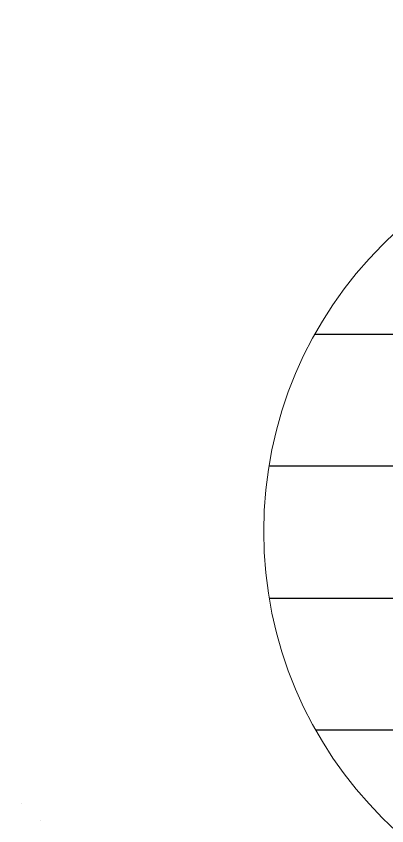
# Model space of a CAD drawing. Extents: x 0 to 248, y 0 to 175.
# Drawn here: x 94.11 to 97.56, y 141.88 to 149.42 of the extents above; entities that cross this region are included whole.
import ezdxf

# ---------------------------------------------------------------- set-up
doc = ezdxf.new("R2010")
doc.units = 0
doc.layers.add('gbr-dxf', color=7, linetype='Continuous')
doc.layers.add('gbr-outline-dxf', color=2, linetype='Continuous')
doc.layers.add('備註', color=1, linetype='Continuous', lineweight=5)

msp = doc.modelspace()

# ---------------------------------------------------------------- linework, layer by layer
at = {"layer": 'gbr-dxf', "linetype": 'Continuous'}
msp.add_lwpolyline([(88.7833, 149.4587), (88.7833, 147.8155, -0.014012), (88.7832, 147.8136, 0.046654), (88.8715, 146.8724, 0.048616), (90.2105, 144.6961), (91.9677, 142.8993, -0.019718), (91.9697, 142.8972, -0.195845), (94.1545, 137.5371, -0.014149)], format="xyb", dxfattribs=at)
for points in [[(96.8893, 146.46), (103.4859, 146.46)], [(103.9128, 145.2312), (96.4624, 145.2312)], [(96.4652, 144.0024), (103.9099, 144.0024)], [(103.4762, 142.7737), (96.899, 142.7737)]]:
    msp.add_lwpolyline(points, dxfattribs=at)
at = {"layer": 'gbr-outline-dxf', "linetype": 'Continuous', "const_width": 0.000025}
msp.add_lwpolyline([(97.4434, 131.5017), (97.4434, 138.8833, 0.211094), (97.28, 139.253), (91.6067, 144.4193, -0.211095), (91.4434, 144.789), (91.4434, 152.6922, 0.414217), (90.9434, 153.1922), (77.9434, 153.1922, 0.414217), (77.4434, 152.6922), (77.4434, 144.789, 0.211094), (77.6068, 144.4193), (83.2801, 139.253, -0.211095), (83.4434, 138.8833), (83.4434, 130.1255, 0.414217), (83.9434, 129.6255), (88.9434, 129.6255, 0.414217), (89.4434, 130.1255), (89.4434, 130.5017, -0.414217), (89.9434, 131.0017), (96.9434, 131.0017, 0.414217)], format="xyb", close=True, dxfattribs=at)
at = {"layer": '備註', "linetype": 'Continuous'}
msp.add_circle((100.1876, 144.6255), 3.7741, dxfattribs=at)

doc.saveas('drawing.dxf')
